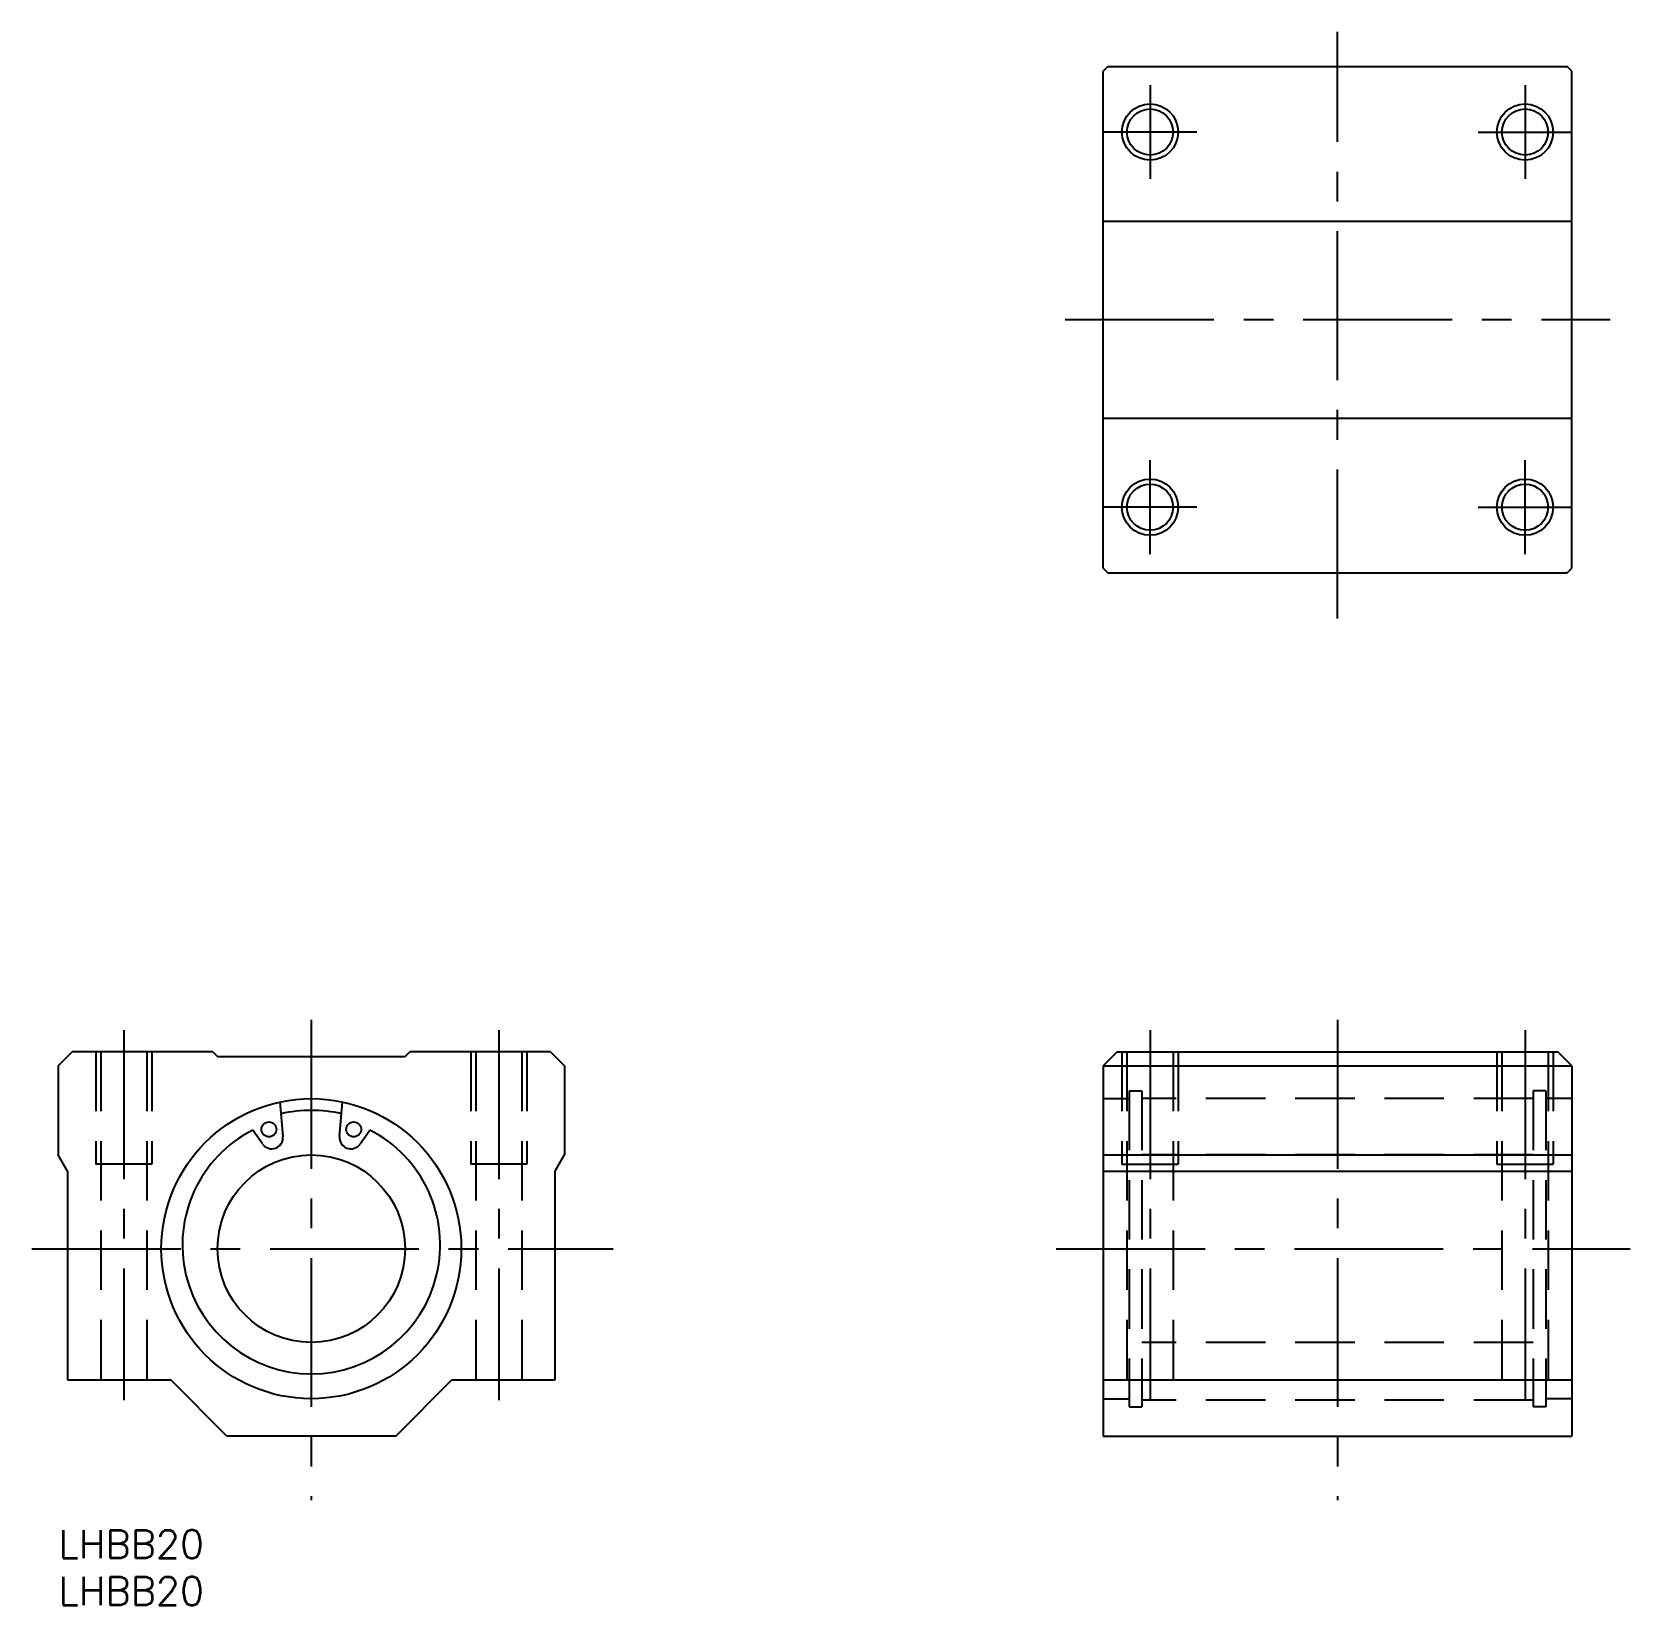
# Model space of a CAD drawing. Extents: x -3 to 168, y -8 to 160.
import ezdxf

# ---------------------------------------------------------------- set-up
doc = ezdxf.new("R2010")
doc.units = 0
doc.header["$LTSCALE"] = 0.5
doc.linetypes.add('CENTER', pattern=[50.8, 31.75, -6.35, 6.35, -6.35])
doc.linetypes.add('DASHED', pattern=[19.05, 12.7, -6.35])
for name, color, linetype in [('MSM_CENTER', 1, 'CENTER'), ('MSM_CONTINUOUS', 7, 'CONTINUOUS'), ('MSM_DASHED', 4, 'DASHED'), ('MSM_NARROW', 5, 'CONTINUOUS'), ('MSM_PART_NUMBER', 7, 'CONTINUOUS')]:
    doc.layers.add(name, color=color, linetype=linetype)
doc.styles.get("Standard").update_dxf_attribs({"font": 'txt.shx', "height": 3, "bigfont": 'bigfont.shx'})

# ---------------------------------------------------------------- blocks, each defined once
blk = doc.blocks.new('*U3')
at = {"layer": 'MSM_PART_NUMBER'}
blk.add_text('LHBB20', height=3, dxfattribs=at).set_placement((0, -3))
blk = doc.blocks.new('*U4')
at = {"layer": 'MSM_PART_NUMBER'}
blk.add_text('LHBB20', height=3, dxfattribs=at).set_placement((0, -8))

msp = doc.modelspace()

# ---------------------------------------------------------------- linework, layer by layer
at = {"layer": 'MSM_CENTER'}
for p, q in [((136.47, 97.22), (136.47, 159.75)), ((116.47, 154.08), (116.47, 144.08)), ((156.47, 154.08), (156.47, 144.08)), ((121.47, 149.08), (111.47, 149.08)), ((151.47, 149.08), (161.47, 149.08)), ((107.41, 129.08), (165.54, 129.08)), ((116.47, 104.08), (116.47, 114.08)), ((156.47, 104.08), (156.47, 114.08)), ((121.47, 109.08), (111.47, 109.08)), ((151.47, 109.08), (161.47, 109.08)), ((7, 53.3), (7, 13.83)), ((27, 54.4), (27, 3.2)), ((47, 53.3), (47, 13.83)), ((116.47, 53.3), (116.47, 13.83)), ((136.47, 54.4), (136.47, 3.2)), ((156.47, 53.3), (156.47, 13.83)), ((-2.8, 30), (59.2, 30)), ((106.47, 30), (167.67, 30))]:
    msp.add_line(p, q, dxfattribs=at)
at = {"layer": 'MSM_CONTINUOUS'}
for p, q in [((111.97, 156.08), (111.47, 155.58)), ((111.47, 102.58), (111.47, 155.58)), ((111.97, 156.08), (160.97, 156.08)), ((161.47, 155.58), (160.97, 156.08)), ((161.47, 102.58), (161.47, 155.58)), ((111.47, 139.58), (161.47, 139.58)), ((111.47, 118.58), (161.47, 118.58)), ((111.47, 102.58), (111.97, 102.08)), ((160.97, 102.08), (161.47, 102.58)), ((111.97, 102.08), (160.97, 102.08)), ((0, 49.5), (1.5, 51)), ((0, 49.5), (0, 40)), ((16.5, 51), (1.5, 51)), ((16.5, 51), (17, 50.5)), ((17, 50.5), (37, 50.5)), ((37, 50.5), (37.5, 51)), ((52.5, 51), (37.5, 51)), ((52.5, 51), (54, 49.5)), ((54, 49.5), (54, 40)), ((111.47, 49.5), (112.97, 51)), ((111.47, 49.5), (161.47, 49.5)), ((111.47, 49.5), (111.47, 10)), ((112.97, 51), (159.97, 51)), ((161.47, 49.5), (159.97, 51)), ((161.47, 49.5), (161.47, 10)), ((23.98, 41.96), (23.66, 45.65)), ((30.02, 41.96), (30.34, 45.65)), ((21.8, 41.17), (20.76, 42.65)), ((32.2, 41.17), (33.24, 42.65)), ((1, 38.27), (0, 40)), ((53, 38.27), (54, 40)), ((111.47, 40), (161.47, 40)), ((1, 38.27), (1, 16)), ((53, 16), (53, 38.27)), ((111.47, 38.27), (161.47, 38.27)), ((1, 16), (12, 16)), ((18, 10), (12, 16)), ((36, 10), (42, 16)), ((42, 16), (53, 16)), ((111.47, 16), (161.47, 16)), ((36, 10), (18, 10)), ((111.47, 10), (161.47, 10))]:
    msp.add_line(p, q, dxfattribs=at)
for centre, radius in [((116.47, 149.08), 2.46), ((156.47, 149.08), 2.46), ((116.47, 109.08), 2.46), ((156.47, 109.08), 2.46), ((27, 30), 16), ((22.48, 42.72), 0.8), ((31.52, 42.72), 0.8), ((27, 30), 10)]:
    msp.add_circle(centre, radius, dxfattribs=at)
for centre, radius, start, end in [((27, 30), 14.75, 77.3385, 102.6615), ((27, 30.4), 13.75, 116.9844, 63.0157), ((22.78, 41.85), 1.2, 214.9881, 5.0214), ((31.21, 41.85), 1.2, 174.9786, 325.0119)]:
    msp.add_arc(centre, radius, start, end, dxfattribs=at)
at = {"layer": 'MSM_DASHED'}
for p, q in [((4, 51), (4, 39)), ((4.54, 51), (4.54, 16)), ((9.46, 51), (9.46, 16)), ((10, 51), (10, 39)), ((44, 51), (44, 39)), ((44.54, 51), (44.54, 16)), ((49.46, 51), (49.46, 16)), ((50, 51), (50, 39)), ((113.47, 51), (113.47, 39)), ((114.01, 51), (114.01, 16)), ((118.93, 51), (118.93, 16)), ((119.47, 51), (119.47, 39)), ((153.47, 51), (153.47, 39)), ((154.01, 51), (154.01, 16)), ((158.93, 51), (158.93, 16)), ((159.47, 51), (159.47, 39)), ((114.24, 46.85), (114.24, 13.15)), ((114.24, 46.85), (115.59, 46.85)), ((115.59, 46.85), (115.59, 13.15)), ((157.35, 46.85), (157.35, 13.15)), ((158.7, 46.85), (157.35, 46.85)), ((158.7, 46.85), (158.7, 13.15)), ((111.47, 46), (114.24, 46)), ((157.35, 46), (115.59, 46)), ((161.47, 46), (158.7, 46)), ((157.35, 40), (115.59, 40)), ((10, 39), (4, 39)), ((50, 39), (44, 39)), ((113.47, 39), (119.47, 39)), ((153.47, 39), (159.47, 39)), ((157.35, 20), (115.59, 20)), ((111.47, 14), (114.24, 14)), ((157.35, 13.85), (115.59, 13.85)), ((161.47, 14), (158.7, 14)), ((114.24, 13.15), (115.59, 13.15)), ((158.7, 13.15), (157.35, 13.15))]:
    msp.add_line(p, q, dxfattribs=at)
at = {"layer": 'MSM_NARROW'}
for centre in [(116.47, 149.08), (156.47, 149.08), (116.47, 109.08), (156.47, 109.08)]:
    msp.add_circle(centre, 3, dxfattribs=at)

# ---------------------------------------------------------------- block references
at = {"layer": 'MSM_CONTINUOUS'}
for name in ['*U3', '*U4']:
    msp.add_blockref(name, (0, 0), dxfattribs=at)

doc.saveas('drawing.dxf')
